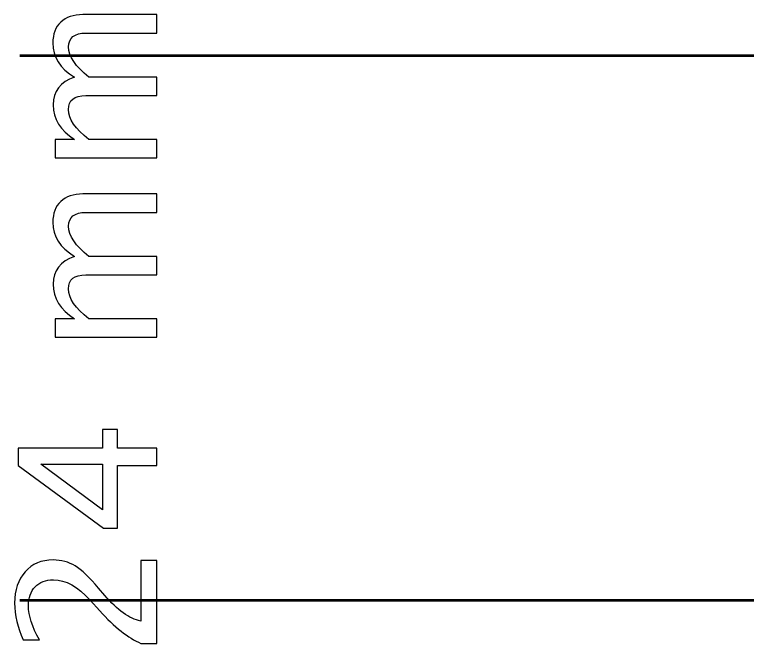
# Model space of a CAD drawing. Header units: centimetres. Extents: x -42.5 to 44.4, y -43.5 to 43.2.
# Drawn here: x -41.814 to -38.583, y 9.11 to 11.882 of the extents above; entities that cross this region are included whole.
import ezdxf

# ---------------------------------------------------------------- set-up
doc = ezdxf.new("R2010")
doc.units = ezdxf.units.CM
doc.header["$MEASUREMENT"] = 0
doc.layers.add('Layer 1', color=7, linetype='Continuous')

msp = doc.modelspace()

# ---------------------------------------------------------------- linework, layer by layer
at = {"layer": 'Layer 1'}
for points, knots in [([(-41.18631, 11.25057), (-41.18631, 11.25057), (-41.63505, 11.25057), (-41.63505, 11.25057), (-41.63505, 11.25057), (-41.63505, 11.25057), (-41.63505, 11.33185), (-41.63505, 11.33185), (-41.63505, 11.33185), (-41.63505, 11.33185), (-41.55024, 11.33185), (-41.55024, 11.33185), (-41.55024, 11.33185), (-41.61303, 11.3715), (-41.64436, 11.4223), (-41.64436, 11.48453), (-41.64436, 11.48453), (-41.64436, 11.54451), (-41.61303, 11.58529), (-41.55024, 11.60702), (-41.55024, 11.60702), (-41.6136, 11.64554), (-41.64521, 11.69578), (-41.64521, 11.75744), (-41.64521, 11.75744), (-41.64521, 11.79681), (-41.63363, 11.82743), (-41.61035, 11.84931), (-41.61035, 11.84931), (-41.58707, 11.87118), (-41.55447, 11.88219), (-41.51256, 11.88219), (-41.51256, 11.88219), (-41.51256, 11.88219), (-41.18631, 11.88219), (-41.18631, 11.88219), (-41.18631, 11.88219), (-41.18631, 11.88219), (-41.18631, 11.80091), (-41.18631, 11.80091), (-41.18631, 11.80091), (-41.18631, 11.80091), (-41.49915, 11.80091), (-41.49915, 11.80091), (-41.49915, 11.80091), (-41.55024, 11.80091), (-41.57578, 11.78059), (-41.57578, 11.73995), (-41.57578, 11.73995), (-41.57578, 11.69775), (-41.546, 11.65344), (-41.48631, 11.60702), (-41.48631, 11.60702), (-41.48631, 11.60702), (-41.18631, 11.60702), (-41.18631, 11.60702), (-41.18631, 11.60702), (-41.18631, 11.60702), (-41.18631, 11.52574), (-41.18631, 11.52574), (-41.18631, 11.52574), (-41.18631, 11.52574), (-41.49944, 11.52574), (-41.49944, 11.52574), (-41.49944, 11.52574), (-41.55094, 11.52574), (-41.57662, 11.50514), (-41.57662, 11.46379), (-41.57662, 11.46379), (-41.57662, 11.42273), (-41.54671, 11.3787), (-41.48674, 11.33185), (-41.48674, 11.33185), (-41.48674, 11.33185), (-41.18631, 11.33185), (-41.18631, 11.33185), (-41.18631, 11.33185), (-41.18631, 11.33185), (-41.18631, 11.25057), (-41.18631, 11.25057)], [0, 0, 0, 0, 0.047619, 0.047619, 0.047619, 0.047619, 0.0952381, 0.0952381, 0.0952381, 0.0952381, 0.1428571, 0.1428571, 0.1428571, 0.1428571, 0.1904762, 0.1904762, 0.1904762, 0.1904762, 0.2380952, 0.2380952, 0.2380952, 0.2380952, 0.2857143, 0.2857143, 0.2857143, 0.2857143, 0.3333333, 0.3333333, 0.3333333, 0.3333333, 0.3809524, 0.3809524, 0.3809524, 0.3809524, 0.4285714, 0.4285714, 0.4285714, 0.4285714, 0.4761905, 0.4761905, 0.4761905, 0.4761905, 0.5238095, 0.5238095, 0.5238095, 0.5238095, 0.5714286, 0.5714286, 0.5714286, 0.5714286, 0.6190476, 0.6190476, 0.6190476, 0.6190476, 0.6666667, 0.6666667, 0.6666667, 0.6666667, 0.7142857, 0.7142857, 0.7142857, 0.7142857, 0.7619048, 0.7619048, 0.7619048, 0.7619048, 0.8095238, 0.8095238, 0.8095238, 0.8095238, 0.8571429, 0.8571429, 0.8571429, 0.8571429, 0.9047619, 0.9047619, 0.9047619, 0.9047619, 1, 1, 1, 1]), ([(-41.18631, 10.46006), (-41.18631, 10.46006), (-41.63505, 10.46006), (-41.63505, 10.46006), (-41.63505, 10.46006), (-41.63505, 10.46006), (-41.63505, 10.54134), (-41.63505, 10.54134), (-41.63505, 10.54134), (-41.63505, 10.54134), (-41.55024, 10.54134), (-41.55024, 10.54134), (-41.55024, 10.54134), (-41.61303, 10.58099), (-41.64436, 10.63179), (-41.64436, 10.69402), (-41.64436, 10.69402), (-41.64436, 10.754), (-41.61303, 10.79478), (-41.55024, 10.81651), (-41.55024, 10.81651), (-41.6136, 10.85503), (-41.64521, 10.90527), (-41.64521, 10.96693), (-41.64521, 10.96693), (-41.64521, 11.0063), (-41.63363, 11.03692), (-41.61035, 11.0588), (-41.61035, 11.0588), (-41.58707, 11.08067), (-41.55447, 11.09168), (-41.51256, 11.09168), (-41.51256, 11.09168), (-41.51256, 11.09168), (-41.18631, 11.09168), (-41.18631, 11.09168), (-41.18631, 11.09168), (-41.18631, 11.09168), (-41.18631, 11.0104), (-41.18631, 11.0104), (-41.18631, 11.0104), (-41.18631, 11.0104), (-41.49915, 11.0104), (-41.49915, 11.0104), (-41.49915, 11.0104), (-41.55024, 11.0104), (-41.57578, 10.99008), (-41.57578, 10.94944), (-41.57578, 10.94944), (-41.57578, 10.90724), (-41.546, 10.86293), (-41.48631, 10.81651), (-41.48631, 10.81651), (-41.48631, 10.81651), (-41.18631, 10.81651), (-41.18631, 10.81651), (-41.18631, 10.81651), (-41.18631, 10.81651), (-41.18631, 10.73523), (-41.18631, 10.73523), (-41.18631, 10.73523), (-41.18631, 10.73523), (-41.49944, 10.73523), (-41.49944, 10.73523), (-41.49944, 10.73523), (-41.55094, 10.73523), (-41.57662, 10.71463), (-41.57662, 10.67328), (-41.57662, 10.67328), (-41.57662, 10.63222), (-41.54671, 10.58819), (-41.48674, 10.54134), (-41.48674, 10.54134), (-41.48674, 10.54134), (-41.18631, 10.54134), (-41.18631, 10.54134), (-41.18631, 10.54134), (-41.18631, 10.54134), (-41.18631, 10.46006), (-41.18631, 10.46006)], [0, 0, 0, 0, 0.047619, 0.047619, 0.047619, 0.047619, 0.0952381, 0.0952381, 0.0952381, 0.0952381, 0.1428571, 0.1428571, 0.1428571, 0.1428571, 0.1904762, 0.1904762, 0.1904762, 0.1904762, 0.2380952, 0.2380952, 0.2380952, 0.2380952, 0.2857143, 0.2857143, 0.2857143, 0.2857143, 0.3333333, 0.3333333, 0.3333333, 0.3333333, 0.3809524, 0.3809524, 0.3809524, 0.3809524, 0.4285714, 0.4285714, 0.4285714, 0.4285714, 0.4761905, 0.4761905, 0.4761905, 0.4761905, 0.5238095, 0.5238095, 0.5238095, 0.5238095, 0.5714286, 0.5714286, 0.5714286, 0.5714286, 0.6190476, 0.6190476, 0.6190476, 0.6190476, 0.6666667, 0.6666667, 0.6666667, 0.6666667, 0.7142857, 0.7142857, 0.7142857, 0.7142857, 0.7619048, 0.7619048, 0.7619048, 0.7619048, 0.8095238, 0.8095238, 0.8095238, 0.8095238, 0.8571429, 0.8571429, 0.8571429, 0.8571429, 0.9047619, 0.9047619, 0.9047619, 0.9047619, 1, 1, 1, 1]), ([(-41.18631, 9.89476), (-41.18631, 9.89476), (-41.35988, 9.89476), (-41.35988, 9.89476), (-41.35988, 9.89476), (-41.35988, 9.89476), (-41.35988, 9.61875), (-41.35988, 9.61875), (-41.35988, 9.61875), (-41.35988, 9.61875), (-41.42168, 9.61875), (-41.42168, 9.61875), (-41.42168, 9.61875), (-41.42168, 9.61875), (-41.79845, 9.89476), (-41.79845, 9.89476), (-41.79845, 9.89476), (-41.79845, 9.89476), (-41.79845, 9.97096), (-41.79845, 9.97096), (-41.79845, 9.97096), (-41.79845, 9.97096), (-41.42676, 9.97096), (-41.42676, 9.97096), (-41.42676, 9.97096), (-41.42676, 9.97096), (-41.42676, 10.05309), (-41.42676, 10.05309), (-41.42676, 10.05309), (-41.42676, 10.05309), (-41.35988, 10.05309), (-41.35988, 10.05309), (-41.35988, 10.05309), (-41.35988, 10.05309), (-41.35988, 9.97096), (-41.35988, 9.97096), (-41.35988, 9.97096), (-41.35988, 9.97096), (-41.18631, 9.97096), (-41.18631, 9.97096), (-41.18631, 9.97096), (-41.18631, 9.97096), (-41.18631, 9.89476), (-41.18631, 9.89476)], [0, 0, 0, 0, 0.0833333, 0.0833333, 0.0833333, 0.0833333, 0.1666667, 0.1666667, 0.1666667, 0.1666667, 0.25, 0.25, 0.25, 0.25, 0.3333333, 0.3333333, 0.3333333, 0.3333333, 0.4166667, 0.4166667, 0.4166667, 0.4166667, 0.5, 0.5, 0.5, 0.5, 0.5833333, 0.5833333, 0.5833333, 0.5833333, 0.6666667, 0.6666667, 0.6666667, 0.6666667, 0.75, 0.75, 0.75, 0.75, 0.8333333, 0.8333333, 0.8333333, 0.8333333, 1, 1, 1, 1]), ([(-41.42676, 9.69904), (-41.42676, 9.69904), (-41.42676, 9.89984), (-41.42676, 9.89984), (-41.42676, 9.89984), (-41.42676, 9.89984), (-41.69798, 9.89984), (-41.69798, 9.89984), (-41.69798, 9.89984), (-41.69798, 9.89984), (-41.42676, 9.69904), (-41.42676, 9.69904)], [0, 0, 0, 0, 0.25, 0.25, 0.25, 0.25, 0.5, 0.5, 0.5, 0.5, 1, 1, 1, 1]), ([(-41.18631, 9.11046), (-41.18631, 9.11046), (-41.25743, 9.11046), (-41.25743, 9.11046), (-41.25743, 9.11046), (-41.31289, 9.13417), (-41.37342, 9.18201), (-41.43876, 9.25412), (-41.43876, 9.25412), (-41.43876, 9.25412), (-41.48053, 9.30068), (-41.48053, 9.30068), (-41.48053, 9.30068), (-41.535, 9.36065), (-41.5889, 9.39071), (-41.64252, 9.39071), (-41.64252, 9.39071), (-41.67667, 9.39071), (-41.70363, 9.38041), (-41.72324, 9.35995), (-41.72324, 9.35995), (-41.74285, 9.33949), (-41.75273, 9.31112), (-41.75273, 9.27514), (-41.75273, 9.27514), (-41.75273, 9.23309), (-41.73665, 9.18328), (-41.70447, 9.1257), (-41.70447, 9.1257), (-41.70447, 9.1257), (-41.77559, 9.1257), (-41.77559, 9.1257), (-41.77559, 9.1257), (-41.80099, 9.18003), (-41.81369, 9.23408), (-41.81369, 9.28798), (-41.81369, 9.28798), (-41.81369, 9.34527), (-41.79831, 9.39128), (-41.76741, 9.42599), (-41.76741, 9.42599), (-41.7365, 9.46056), (-41.69558, 9.47792), (-41.6445, 9.47792), (-41.6445, 9.47792), (-41.60781, 9.47792), (-41.57521, 9.46917), (-41.54685, 9.45167), (-41.54685, 9.45167), (-41.51835, 9.43403), (-41.48391, 9.40144), (-41.44327, 9.3536), (-41.44327, 9.3536), (-41.44327, 9.3536), (-41.41646, 9.32213), (-41.41646, 9.32213), (-41.41646, 9.32213), (-41.36087, 9.25666), (-41.30795, 9.21884), (-41.25743, 9.20868), (-41.25743, 9.20868), (-41.25743, 9.20868), (-41.25743, 9.47538), (-41.25743, 9.47538), (-41.25743, 9.47538), (-41.25743, 9.47538), (-41.18631, 9.47538), (-41.18631, 9.47538), (-41.18631, 9.47538), (-41.18631, 9.47538), (-41.18631, 9.11046), (-41.18631, 9.11046)], [0, 0, 0, 0, 0.0526316, 0.0526316, 0.0526316, 0.0526316, 0.1052632, 0.1052632, 0.1052632, 0.1052632, 0.1578947, 0.1578947, 0.1578947, 0.1578947, 0.2105263, 0.2105263, 0.2105263, 0.2105263, 0.2631579, 0.2631579, 0.2631579, 0.2631579, 0.3157895, 0.3157895, 0.3157895, 0.3157895, 0.3684211, 0.3684211, 0.3684211, 0.3684211, 0.4210526, 0.4210526, 0.4210526, 0.4210526, 0.4736842, 0.4736842, 0.4736842, 0.4736842, 0.5263158, 0.5263158, 0.5263158, 0.5263158, 0.5789474, 0.5789474, 0.5789474, 0.5789474, 0.6315789, 0.6315789, 0.6315789, 0.6315789, 0.6842105, 0.6842105, 0.6842105, 0.6842105, 0.7368421, 0.7368421, 0.7368421, 0.7368421, 0.7894737, 0.7894737, 0.7894737, 0.7894737, 0.8421053, 0.8421053, 0.8421053, 0.8421053, 0.8947368, 0.8947368, 0.8947368, 0.8947368, 1, 1, 1, 1])]:
    msp.add_open_spline(points, degree=3, knots=knots, dxfattribs=at)
at = {"layer": 'Layer 1', "lineweight": 53}
for points in [[(-36.29106, 11.7), (-36.29106, 11.7), (-41.79106, 11.7), (-41.79106, 11.7)], [(-41.5, 11.7), (-41.5, 11.7), (-41.5, 11.7), (-41.5, 11.7)], [(-36.29106, 9.3), (-36.29106, 9.3), (-41.79106, 9.3), (-41.79106, 9.3)], [(-41.5, 9.3), (-41.5, 9.3), (-41.5, 9.3), (-41.5, 9.3)]]:
    msp.add_open_spline(points, degree=3, dxfattribs=at)

doc.saveas('drawing.dxf')
